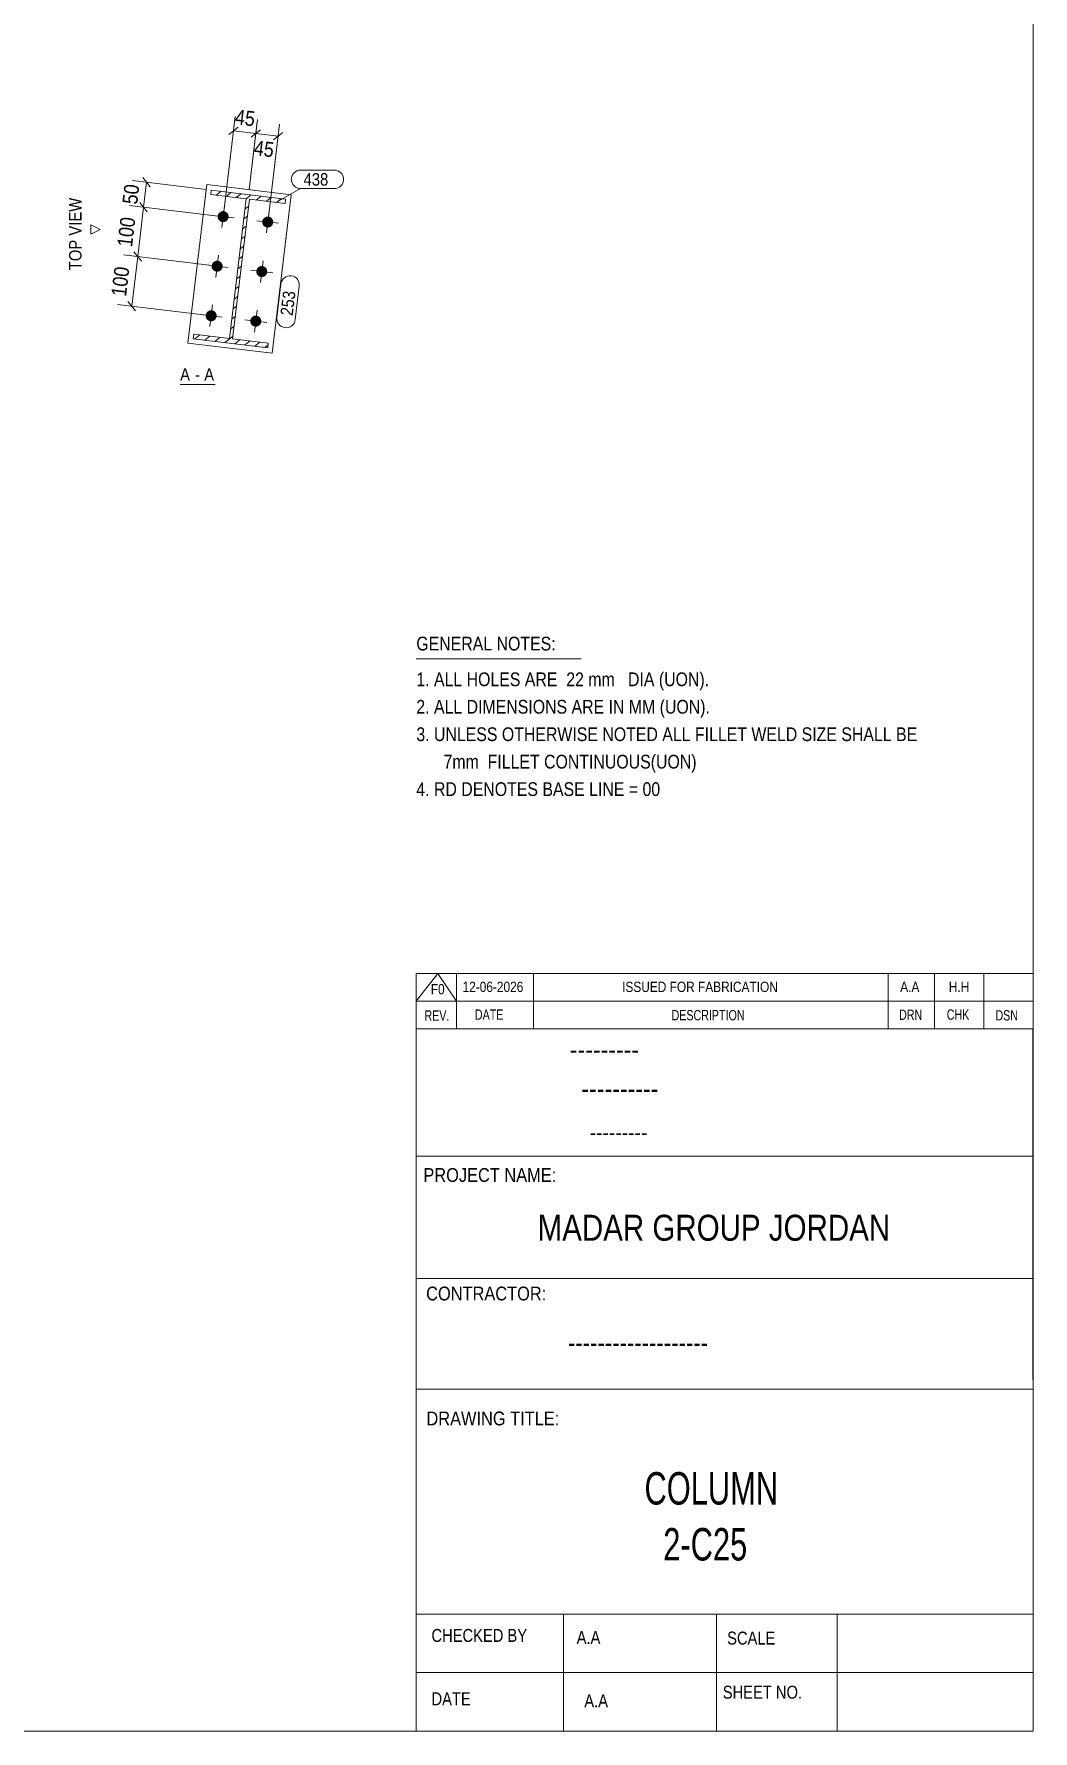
# Model space of a CAD drawing. Header units: millimetres. Extents: x 2 to 825, y 1 to 579.
# Drawn here: x 624.9 to 825, y 5 to 345 of the extents above; entities that cross this region are included whole.
import ezdxf

# ---------------------------------------------------------------- set-up
doc = ezdxf.new("R2010")
doc.units = ezdxf.units.MM
doc.linetypes.add('XKITLINE00', pattern=[0])
doc.linetypes.add('XKITLINE03', pattern=[6, 3, -1, 1, -1])
for name, color, linetype, lineweight in [('Bolt', 3, 'Continuous', 0), ('Dimensions', 7, 'Continuous', 0), ('DrawingSheet', 5, 'Continuous', 0), ('OtherObjectType', 7, 'Continuous', 0), ('Part', 2, 'Continuous', 0), ('PartMark', 7, 'Continuous', 0)]:
    doc.layers.add(name, color=color, linetype=linetype, lineweight=lineweight)
doc.styles.add('@ARIAL_UNICODE_MS_BOLD', font='ARIAL.TTF')
doc.styles.add('ARIAL', font='ARIAL.TTF')
doc.styles.add('ARIAL_NARROW', font='ARIALN.TTF')
doc.styles.add('COMIC_SANS_MS_BOLD', font='COMICBD.TTF')
doc.styles.add('SWIS721_EX_BT', font='ARIAL.TTF')
doc.styles.add('SWISSE', font='ARIAL.TTF')

# ---------------------------------------------------------------- blocks, each defined once
blk = doc.blocks.new('*A1')
at = {"layer": 'Part', "color": 7, "linetype": 'XKITLINE00', "lineweight": 0}
for p, q in [((660.43, 313.7), (660.43, 313.7)), ((660.43, 313.7), (660.43, 313.7)), ((662.44, 313.46), (661.44, 312.68)), ((664.45, 313.22), (663.44, 312.43)), ((666.45, 312.98), (665.45, 312.19)), ((667.93, 310.51), (667.21, 309.94)), ((668.46, 312.74), (667.45, 311.94)), ((670.46, 312.5), (669.46, 311.71)), ((672.47, 312.25), (671.47, 311.47)), ((674.48, 312.01), (673.47, 311.23)), ((667.45, 306.49), (666.72, 305.93)), ((667.69, 308.5), (666.96, 307.93)), ((667.2, 304.49), (666.48, 303.92)), ((666.72, 300.48), (666, 299.91)), ((666.96, 302.48), (666.24, 301.91)), ((666.24, 296.46), (665.51, 295.9)), ((666.48, 298.47), (665.76, 297.9)), ((665.75, 292.45), (665.03, 291.88)), ((666, 294.46), (665.27, 293.89)), ((665.51, 290.45), (664.79, 289.88)), ((665.03, 286.43), (664.31, 285.87)), ((665.27, 288.44), (664.55, 287.87)), ((658.15, 284.67), (657.15, 283.88)), ((660.16, 284.43), (659.16, 283.64)), ((662.16, 284.18), (661.16, 283.4)), ((664.79, 284.43), (663.17, 283.16)), ((666.18, 283.7), (665.18, 282.92)), ((668.18, 283.46), (667.18, 282.67)), ((670.19, 283.22), (669.19, 282.43)), ((671.8, 282.67), (671.19, 282.19))]:
    blk.add_line(p, q, dxfattribs=at)
blk = doc.blocks.new('*A62')
at = {"layer": 'Bolt'}
for points in [[(661.72, 308.54), (661.73, 308.57), (661.73, 308.59), (661.74, 308.62), (661.75, 308.65), (661.75, 308.67), (661.76, 308.7), (661.77, 308.72), (661.78, 308.75), (661.79, 308.77), (661.8, 308.8), (661.81, 308.82), (661.82, 308.85), (661.83, 308.87), (661.84, 308.9), (661.85, 308.92), (661.87, 308.94), (661.88, 308.97), (661.9, 308.99), (661.91, 309.01), (661.93, 309.03), (661.94, 309.06), (661.96, 309.08), (661.98, 309.1), (662, 309.12), (662.01, 309.14), (662.03, 309.16), (662.05, 309.18), (662.07, 309.19), (662.09, 309.21), (662.11, 309.23), (662.13, 309.25), (662.16, 309.26), (662.18, 309.28), (662.2, 309.29), (662.22, 309.31), (662.25, 309.32), (662.27, 309.34), (662.29, 309.35), (662.32, 309.36), (662.34, 309.37), (662.36, 309.39), (662.39, 309.4), (662.41, 309.41), (662.44, 309.42), (662.47, 309.42), (662.49, 309.43), (662.52, 309.44), (662.54, 309.45), (662.57, 309.45), (662.6, 309.46), (662.62, 309.46), (662.65, 309.47), (662.68, 309.47), (662.7, 309.48), (662.73, 309.48), (662.76, 309.48), (662.78, 309.48), (662.81, 309.48), (662.84, 309.48), (662.86, 309.48), (662.89, 309.48), (662.92, 309.48), (662.94, 309.47), (662.97, 309.47), (663, 309.47), (663.02, 309.46), (663.05, 309.45), (663.08, 309.45), (663.1, 309.44), (663.13, 309.43), (663.16, 309.43), (663.18, 309.42), (663.21, 309.41), (663.23, 309.4), (663.26, 309.39), (663.28, 309.38), (663.31, 309.36), (663.33, 309.35), (663.35, 309.34), (663.38, 309.33), (663.4, 309.31), (663.42, 309.3), (663.44, 309.28), (663.47, 309.27), (663.49, 309.25), (663.51, 309.23), (663.53, 309.22), (663.55, 309.2), (663.57, 309.18), (663.59, 309.16), (663.61, 309.14), (663.63, 309.12), (663.64, 309.1), (663.66, 309.08), (663.68, 309.06), (663.7, 309.04), (663.71, 309.02), (663.73, 308.99), (663.74, 308.97), (663.76, 308.95), (663.77, 308.93), (663.78, 308.9), (663.79, 308.88), (663.81, 308.85), (663.82, 308.83), (663.83, 308.8), (663.84, 308.78), (663.85, 308.75), (663.86, 308.73), (663.87, 308.7), (663.87, 308.68), (663.88, 308.65), (663.89, 308.62), (663.89, 308.6), (663.9, 308.57), (663.9, 308.55), (663.9, 308.52), (663.91, 308.49), (663.91, 308.46), (663.91, 308.44), (663.91, 308.41), (663.91, 308.38), (663.91, 308.36), (663.91, 308.33), (663.91, 308.3), (663.91, 308.28), (663.91, 308.25), (663.9, 308.22), (663.9, 308.2), (663.89, 308.17), (663.89, 308.14), (663.88, 308.12), (663.87, 308.09), (663.87, 308.06), (663.86, 308.04), (663.85, 308.01), (663.84, 307.99), (663.83, 307.96), (663.82, 307.94), (663.81, 307.91), (663.8, 307.89), (663.78, 307.86), (663.77, 307.84), (663.76, 307.82), (663.74, 307.79), (663.73, 307.77), (663.71, 307.75), (663.7, 307.73), (663.68, 307.71), (663.67, 307.69), (663.65, 307.66), (663.63, 307.64), (663.61, 307.62), (663.59, 307.61), (663.57, 307.59), (663.55, 307.57), (663.53, 307.55), (663.51, 307.53), (663.49, 307.52), (663.47, 307.5), (663.45, 307.48), (663.43, 307.47), (663.4, 307.45), (663.38, 307.44), (663.36, 307.43), (663.33, 307.41), (663.31, 307.4), (663.29, 307.39), (663.26, 307.38), (663.24, 307.37), (663.21, 307.36), (663.19, 307.35), (663.16, 307.34), (663.14, 307.33), (663.11, 307.32), (663.08, 307.31), (663.06, 307.31), (663.03, 307.3), (663, 307.3), (662.98, 307.29), (662.95, 307.29), (662.92, 307.29), (662.9, 307.28), (662.87, 307.28), (662.84, 307.28), (662.82, 307.28), (662.79, 307.28), (662.76, 307.28), (662.74, 307.28), (662.71, 307.29), (662.68, 307.29), (662.66, 307.29), (662.63, 307.3), (662.6, 307.3), (662.58, 307.31), (662.55, 307.31), (662.52, 307.32), (662.5, 307.33), (662.47, 307.34), (662.45, 307.34), (662.42, 307.35), (662.4, 307.36), (662.37, 307.37), (662.35, 307.39), (662.32, 307.4), (662.3, 307.41), (662.27, 307.42), (662.25, 307.44), (662.23, 307.45), (662.2, 307.46), (662.18, 307.48), (662.16, 307.5), (662.14, 307.51), (662.12, 307.53), (662.1, 307.55), (662.08, 307.56), (662.06, 307.58), (662.04, 307.6), (662.02, 307.62), (662, 307.64), (661.98, 307.66), (661.97, 307.68), (661.95, 307.7), (661.93, 307.72), (661.92, 307.74), (661.9, 307.77), (661.89, 307.79), (661.87, 307.81), (661.86, 307.84), (661.84, 307.86), (661.83, 307.88), (661.82, 307.91), (661.81, 307.93), (661.8, 307.96), (661.79, 307.98), (661.78, 308.01), (661.77, 308.03), (661.76, 308.06), (661.75, 308.08), (661.75, 308.11), (661.74, 308.14), (661.74, 308.16), (661.73, 308.19), (661.73, 308.22), (661.72, 308.24), (661.72, 308.27), (661.72, 308.3), (661.71, 308.32), (661.71, 308.35), (661.71, 308.38), (661.71, 308.4), (661.71, 308.43), (661.72, 308.46), (661.72, 308.49), (661.72, 308.51)], [(670.66, 307.46), (670.66, 307.49), (670.67, 307.52), (670.67, 307.54), (670.68, 307.57), (670.69, 307.59), (670.7, 307.62), (670.7, 307.65), (670.71, 307.67), (670.72, 307.7), (670.73, 307.72), (670.74, 307.75), (670.75, 307.77), (670.76, 307.8), (670.78, 307.82), (670.79, 307.84), (670.8, 307.87), (670.82, 307.89), (670.83, 307.91), (670.85, 307.94), (670.86, 307.96), (670.88, 307.98), (670.9, 308), (670.91, 308.02), (670.93, 308.04), (670.95, 308.06), (670.97, 308.08), (670.99, 308.1), (671.01, 308.12), (671.03, 308.14), (671.05, 308.15), (671.07, 308.17), (671.09, 308.19), (671.11, 308.2), (671.14, 308.22), (671.16, 308.23), (671.18, 308.25), (671.2, 308.26), (671.23, 308.27), (671.25, 308.29), (671.28, 308.3), (671.3, 308.31), (671.32, 308.32), (671.35, 308.33), (671.38, 308.34), (671.4, 308.35), (671.43, 308.36), (671.45, 308.36), (671.48, 308.37), (671.5, 308.38), (671.53, 308.38), (671.56, 308.39), (671.58, 308.39), (671.61, 308.4), (671.64, 308.4), (671.66, 308.4), (671.69, 308.4), (671.72, 308.4), (671.75, 308.4), (671.77, 308.4), (671.8, 308.4), (671.83, 308.4), (671.85, 308.4), (671.88, 308.4), (671.91, 308.39), (671.93, 308.39), (671.96, 308.38), (671.99, 308.38), (672.01, 308.37), (672.04, 308.37), (672.07, 308.36), (672.09, 308.35), (672.12, 308.34), (672.14, 308.33), (672.17, 308.32), (672.19, 308.31), (672.22, 308.3), (672.24, 308.29), (672.26, 308.28), (672.29, 308.26), (672.31, 308.25), (672.33, 308.24), (672.36, 308.22), (672.38, 308.21), (672.4, 308.19), (672.42, 308.17), (672.44, 308.16), (672.46, 308.14), (672.49, 308.12), (672.5, 308.1), (672.52, 308.08), (672.54, 308.07), (672.56, 308.05), (672.58, 308.03), (672.6, 308), (672.61, 307.98), (672.63, 307.96), (672.65, 307.94), (672.66, 307.92), (672.68, 307.9), (672.69, 307.87), (672.7, 307.85), (672.72, 307.83), (672.73, 307.8), (672.74, 307.78), (672.75, 307.75), (672.76, 307.73), (672.77, 307.7), (672.78, 307.68), (672.79, 307.65), (672.8, 307.63), (672.81, 307.6), (672.82, 307.57), (672.82, 307.55), (672.83, 307.52), (672.83, 307.5), (672.84, 307.47), (672.84, 307.44), (672.84, 307.42), (672.85, 307.39), (672.85, 307.36), (672.85, 307.33), (672.85, 307.31), (672.85, 307.28), (672.85, 307.25), (672.85, 307.23), (672.84, 307.2), (672.84, 307.17), (672.84, 307.15), (672.83, 307.12), (672.83, 307.09), (672.82, 307.07), (672.82, 307.04), (672.81, 307.01), (672.8, 306.99), (672.79, 306.96), (672.79, 306.94), (672.78, 306.91), (672.77, 306.89), (672.76, 306.86), (672.74, 306.84), (672.73, 306.81), (672.72, 306.79), (672.71, 306.76), (672.69, 306.74), (672.68, 306.72), (672.67, 306.7), (672.65, 306.67), (672.63, 306.65), (672.62, 306.63), (672.6, 306.61), (672.58, 306.59), (672.57, 306.57), (672.55, 306.55), (672.53, 306.53), (672.51, 306.51), (672.49, 306.49), (672.47, 306.47), (672.45, 306.46), (672.43, 306.44), (672.41, 306.42), (672.38, 306.41), (672.36, 306.39), (672.34, 306.38), (672.32, 306.36), (672.29, 306.35), (672.27, 306.34), (672.25, 306.32), (672.22, 306.31), (672.2, 306.3), (672.17, 306.29), (672.15, 306.28), (672.12, 306.27), (672.1, 306.26), (672.07, 306.25), (672.05, 306.24), (672.02, 306.24), (671.99, 306.23), (671.97, 306.23), (671.94, 306.22), (671.91, 306.22), (671.89, 306.21), (671.86, 306.21), (671.83, 306.21), (671.81, 306.21), (671.78, 306.2), (671.75, 306.2), (671.72, 306.2), (671.7, 306.21), (671.67, 306.21), (671.64, 306.21), (671.62, 306.21), (671.59, 306.22), (671.56, 306.22), (671.54, 306.22), (671.51, 306.23), (671.48, 306.24), (671.46, 306.24), (671.43, 306.25), (671.41, 306.26), (671.38, 306.27), (671.36, 306.28), (671.33, 306.29), (671.31, 306.3), (671.28, 306.31), (671.26, 306.32), (671.23, 306.33), (671.21, 306.35), (671.19, 306.36), (671.16, 306.37), (671.14, 306.39), (671.12, 306.4), (671.1, 306.42), (671.07, 306.44), (671.05, 306.45), (671.03, 306.47), (671.01, 306.49), (670.99, 306.51), (670.97, 306.52), (670.95, 306.54), (670.94, 306.56), (670.92, 306.58), (670.9, 306.6), (670.88, 306.63), (670.87, 306.65), (670.85, 306.67), (670.84, 306.69), (670.82, 306.71), (670.81, 306.74), (670.79, 306.76), (670.78, 306.78), (670.77, 306.81), (670.76, 306.83), (670.74, 306.86), (670.73, 306.88), (670.72, 306.91), (670.71, 306.93), (670.71, 306.96), (670.7, 306.98), (670.69, 307.01), (670.68, 307.03), (670.68, 307.06), (670.67, 307.09), (670.67, 307.11), (670.66, 307.14), (670.66, 307.17), (670.65, 307.19), (670.65, 307.22), (670.65, 307.25), (670.65, 307.27), (670.65, 307.3), (670.65, 307.33), (670.65, 307.36), (670.65, 307.38), (670.65, 307.41), (670.66, 307.44)], [(660.53, 298.61), (660.53, 298.64), (660.54, 298.66), (660.54, 298.69), (660.55, 298.72), (660.56, 298.74), (660.56, 298.77), (660.57, 298.79), (660.58, 298.82), (660.59, 298.85), (660.6, 298.87), (660.61, 298.9), (660.62, 298.92), (660.63, 298.94), (660.65, 298.97), (660.66, 298.99), (660.67, 299.02), (660.69, 299.04), (660.7, 299.06), (660.72, 299.08), (660.73, 299.11), (660.75, 299.13), (660.77, 299.15), (660.78, 299.17), (660.8, 299.19), (660.82, 299.21), (660.84, 299.23), (660.86, 299.25), (660.88, 299.27), (660.9, 299.28), (660.92, 299.3), (660.94, 299.32), (660.96, 299.33), (660.98, 299.35), (661, 299.37), (661.03, 299.38), (661.05, 299.39), (661.07, 299.41), (661.1, 299.42), (661.12, 299.43), (661.14, 299.45), (661.17, 299.46), (661.19, 299.47), (661.22, 299.48), (661.24, 299.49), (661.27, 299.5), (661.3, 299.5), (661.32, 299.51), (661.35, 299.52), (661.37, 299.53), (661.4, 299.53), (661.43, 299.54), (661.45, 299.54), (661.48, 299.54), (661.51, 299.55), (661.53, 299.55), (661.56, 299.55), (661.59, 299.55), (661.61, 299.55), (661.64, 299.55), (661.67, 299.55), (661.7, 299.55), (661.72, 299.55), (661.75, 299.54), (661.78, 299.54), (661.8, 299.54), (661.83, 299.53), (661.86, 299.53), (661.88, 299.52), (661.91, 299.51), (661.93, 299.51), (661.96, 299.5), (661.98, 299.49), (662.01, 299.48), (662.04, 299.47), (662.06, 299.46), (662.08, 299.45), (662.11, 299.44), (662.13, 299.42), (662.16, 299.41), (662.18, 299.4), (662.2, 299.38), (662.23, 299.37), (662.25, 299.35), (662.27, 299.34), (662.29, 299.32), (662.31, 299.3), (662.33, 299.29), (662.35, 299.27), (662.37, 299.25), (662.39, 299.23), (662.41, 299.21), (662.43, 299.19), (662.45, 299.17), (662.47, 299.15), (662.48, 299.13), (662.5, 299.11), (662.51, 299.09), (662.53, 299.07), (662.54, 299.04), (662.56, 299.02), (662.57, 299), (662.59, 298.97), (662.6, 298.95), (662.61, 298.93), (662.62, 298.9), (662.63, 298.88), (662.64, 298.85), (662.65, 298.83), (662.66, 298.8), (662.67, 298.77), (662.68, 298.75), (662.68, 298.72), (662.69, 298.7), (662.7, 298.67), (662.7, 298.64), (662.7, 298.62), (662.71, 298.59), (662.71, 298.56), (662.71, 298.54), (662.72, 298.51), (662.72, 298.48), (662.72, 298.46), (662.72, 298.43), (662.72, 298.4), (662.71, 298.37), (662.71, 298.35), (662.71, 298.32), (662.71, 298.29), (662.7, 298.27), (662.7, 298.24), (662.69, 298.21), (662.69, 298.19), (662.68, 298.16), (662.67, 298.14), (662.66, 298.11), (662.65, 298.08), (662.64, 298.06), (662.63, 298.03), (662.62, 298.01), (662.61, 297.99), (662.6, 297.96), (662.59, 297.94), (662.58, 297.91), (662.56, 297.89), (662.55, 297.87), (662.53, 297.84), (662.52, 297.82), (662.5, 297.8), (662.49, 297.78), (662.47, 297.76), (662.45, 297.74), (662.43, 297.72), (662.42, 297.7), (662.4, 297.68), (662.38, 297.66), (662.36, 297.64), (662.34, 297.62), (662.32, 297.6), (662.3, 297.59), (662.28, 297.57), (662.25, 297.55), (662.23, 297.54), (662.21, 297.52), (662.19, 297.51), (662.16, 297.5), (662.14, 297.48), (662.11, 297.47), (662.09, 297.46), (662.07, 297.45), (662.04, 297.44), (662.02, 297.43), (661.99, 297.42), (661.97, 297.41), (661.94, 297.4), (661.91, 297.39), (661.89, 297.39), (661.86, 297.38), (661.83, 297.37), (661.81, 297.37), (661.78, 297.36), (661.76, 297.36), (661.73, 297.36), (661.7, 297.36), (661.67, 297.35), (661.65, 297.35), (661.62, 297.35), (661.59, 297.35), (661.57, 297.35), (661.54, 297.36), (661.51, 297.36), (661.49, 297.36), (661.46, 297.36), (661.43, 297.37), (661.41, 297.37), (661.38, 297.38), (661.35, 297.38), (661.33, 297.39), (661.3, 297.4), (661.28, 297.41), (661.25, 297.42), (661.22, 297.43), (661.2, 297.44), (661.17, 297.45), (661.15, 297.46), (661.13, 297.47), (661.1, 297.48), (661.08, 297.49), (661.05, 297.51), (661.03, 297.52), (661.01, 297.54), (660.99, 297.55), (660.96, 297.57), (660.94, 297.58), (660.92, 297.6), (660.9, 297.62), (660.88, 297.64), (660.86, 297.65), (660.84, 297.67), (660.82, 297.69), (660.8, 297.71), (660.79, 297.73), (660.77, 297.75), (660.75, 297.77), (660.74, 297.79), (660.72, 297.82), (660.7, 297.84), (660.69, 297.86), (660.68, 297.88), (660.66, 297.91), (660.65, 297.93), (660.64, 297.96), (660.62, 297.98), (660.61, 298), (660.6, 298.03), (660.59, 298.05), (660.58, 298.08), (660.57, 298.1), (660.57, 298.13), (660.56, 298.16), (660.55, 298.18), (660.54, 298.21), (660.54, 298.23), (660.53, 298.26), (660.53, 298.29), (660.53, 298.31), (660.52, 298.34), (660.52, 298.37), (660.52, 298.4), (660.52, 298.42), (660.52, 298.45), (660.52, 298.48), (660.52, 298.5), (660.52, 298.53), (660.52, 298.56), (660.53, 298.58)], [(669.46, 297.53), (669.47, 297.56), (669.47, 297.59), (669.48, 297.61), (669.48, 297.64), (669.49, 297.67), (669.5, 297.69), (669.51, 297.72), (669.52, 297.74), (669.53, 297.77), (669.54, 297.79), (669.55, 297.82), (669.56, 297.84), (669.57, 297.87), (669.58, 297.89), (669.59, 297.92), (669.61, 297.94), (669.62, 297.96), (669.64, 297.98), (669.65, 298.01), (669.67, 298.03), (669.68, 298.05), (669.7, 298.07), (669.72, 298.09), (669.74, 298.11), (669.75, 298.13), (669.77, 298.15), (669.79, 298.17), (669.81, 298.19), (669.83, 298.21), (669.85, 298.22), (669.87, 298.24), (669.89, 298.26), (669.92, 298.27), (669.94, 298.29), (669.96, 298.3), (669.98, 298.32), (670.01, 298.33), (670.03, 298.34), (670.06, 298.36), (670.08, 298.37), (670.1, 298.38), (670.13, 298.39), (670.15, 298.4), (670.18, 298.41), (670.2, 298.42), (670.23, 298.43), (670.26, 298.44), (670.28, 298.44), (670.31, 298.45), (670.34, 298.45), (670.36, 298.46), (670.39, 298.46), (670.41, 298.47), (670.44, 298.47), (670.47, 298.47), (670.5, 298.47), (670.52, 298.48), (670.55, 298.48), (670.58, 298.48), (670.6, 298.47), (670.63, 298.47), (670.66, 298.47), (670.68, 298.47), (670.71, 298.46), (670.74, 298.46), (670.76, 298.46), (670.79, 298.45), (670.82, 298.44), (670.84, 298.44), (670.87, 298.43), (670.89, 298.42), (670.92, 298.41), (670.95, 298.4), (670.97, 298.39), (671, 298.38), (671.02, 298.37), (671.04, 298.36), (671.07, 298.35), (671.09, 298.33), (671.12, 298.32), (671.14, 298.31), (671.16, 298.29), (671.18, 298.28), (671.21, 298.26), (671.23, 298.25), (671.25, 298.23), (671.27, 298.21), (671.29, 298.19), (671.31, 298.17), (671.33, 298.16), (671.35, 298.14), (671.37, 298.12), (671.38, 298.1), (671.4, 298.08), (671.42, 298.06), (671.43, 298.03), (671.45, 298.01), (671.47, 297.99), (671.48, 297.97), (671.49, 297.94), (671.51, 297.92), (671.52, 297.9), (671.53, 297.87), (671.55, 297.85), (671.56, 297.82), (671.57, 297.8), (671.58, 297.77), (671.59, 297.75), (671.6, 297.72), (671.6, 297.7), (671.61, 297.67), (671.62, 297.65), (671.63, 297.62), (671.63, 297.59), (671.64, 297.57), (671.64, 297.54), (671.64, 297.51), (671.65, 297.49), (671.65, 297.46), (671.65, 297.43), (671.65, 297.41), (671.65, 297.38), (671.65, 297.35), (671.65, 297.33), (671.65, 297.3), (671.65, 297.27), (671.64, 297.24), (671.64, 297.22), (671.64, 297.19), (671.63, 297.16), (671.63, 297.14), (671.62, 297.11), (671.61, 297.09), (671.61, 297.06), (671.6, 297.03), (671.59, 297.01), (671.58, 296.98), (671.57, 296.96), (671.56, 296.93), (671.55, 296.91), (671.54, 296.88), (671.52, 296.86), (671.51, 296.84), (671.5, 296.81), (671.48, 296.79), (671.47, 296.77), (671.45, 296.75), (671.44, 296.72), (671.42, 296.7), (671.4, 296.68), (671.39, 296.66), (671.37, 296.64), (671.35, 296.62), (671.33, 296.6), (671.31, 296.58), (671.29, 296.56), (671.27, 296.55), (671.25, 296.53), (671.23, 296.51), (671.21, 296.49), (671.19, 296.48), (671.17, 296.46), (671.14, 296.45), (671.12, 296.43), (671.1, 296.42), (671.07, 296.41), (671.05, 296.39), (671.03, 296.38), (671, 296.37), (670.98, 296.36), (670.95, 296.35), (670.93, 296.34), (670.9, 296.33), (670.87, 296.32), (670.85, 296.32), (670.82, 296.31), (670.8, 296.3), (670.77, 296.3), (670.74, 296.29), (670.72, 296.29), (670.69, 296.28), (670.66, 296.28), (670.64, 296.28), (670.61, 296.28), (670.58, 296.28), (670.56, 296.28), (670.53, 296.28), (670.5, 296.28), (670.47, 296.28), (670.45, 296.28), (670.42, 296.28), (670.39, 296.29), (670.37, 296.29), (670.34, 296.3), (670.31, 296.3), (670.29, 296.31), (670.26, 296.32), (670.24, 296.32), (670.21, 296.33), (670.19, 296.34), (670.16, 296.35), (670.13, 296.36), (670.11, 296.37), (670.09, 296.38), (670.06, 296.39), (670.04, 296.4), (670.01, 296.42), (669.99, 296.43), (669.97, 296.45), (669.94, 296.46), (669.92, 296.47), (669.9, 296.49), (669.88, 296.51), (669.86, 296.52), (669.84, 296.54), (669.82, 296.56), (669.8, 296.58), (669.78, 296.6), (669.76, 296.62), (669.74, 296.64), (669.72, 296.66), (669.7, 296.68), (669.69, 296.7), (669.67, 296.72), (669.66, 296.74), (669.64, 296.76), (669.63, 296.78), (669.61, 296.81), (669.6, 296.83), (669.58, 296.85), (669.57, 296.88), (669.56, 296.9), (669.55, 296.93), (669.54, 296.95), (669.53, 296.98), (669.52, 297), (669.51, 297.03), (669.5, 297.05), (669.49, 297.08), (669.49, 297.11), (669.48, 297.13), (669.47, 297.16), (669.47, 297.18), (669.47, 297.21), (669.46, 297.24), (669.46, 297.27), (669.46, 297.29), (669.45, 297.32), (669.45, 297.35), (669.45, 297.37), (669.45, 297.4), (669.45, 297.43), (669.46, 297.45), (669.46, 297.48), (669.46, 297.51)], [(659.33, 288.68), (659.34, 288.71), (659.34, 288.74), (659.35, 288.76), (659.35, 288.79), (659.36, 288.81), (659.37, 288.84), (659.38, 288.87), (659.38, 288.89), (659.39, 288.92), (659.4, 288.94), (659.41, 288.97), (659.43, 288.99), (659.44, 289.02), (659.45, 289.04), (659.46, 289.06), (659.48, 289.09), (659.49, 289.11), (659.5, 289.13), (659.52, 289.16), (659.54, 289.18), (659.55, 289.2), (659.57, 289.22), (659.59, 289.24), (659.6, 289.26), (659.62, 289.28), (659.64, 289.3), (659.66, 289.32), (659.68, 289.34), (659.7, 289.36), (659.72, 289.37), (659.74, 289.39), (659.76, 289.41), (659.79, 289.42), (659.81, 289.44), (659.83, 289.45), (659.85, 289.47), (659.88, 289.48), (659.9, 289.49), (659.92, 289.51), (659.95, 289.52), (659.97, 289.53), (660, 289.54), (660.02, 289.55), (660.05, 289.56), (660.07, 289.57), (660.1, 289.58), (660.12, 289.58), (660.15, 289.59), (660.18, 289.6), (660.2, 289.6), (660.23, 289.61), (660.26, 289.61), (660.28, 289.62), (660.31, 289.62), (660.34, 289.62), (660.36, 289.62), (660.39, 289.62), (660.42, 289.62), (660.45, 289.62), (660.47, 289.62), (660.5, 289.62), (660.53, 289.62), (660.55, 289.62), (660.58, 289.61), (660.61, 289.61), (660.63, 289.6), (660.66, 289.6), (660.69, 289.59), (660.71, 289.59), (660.74, 289.58), (660.76, 289.57), (660.79, 289.56), (660.81, 289.55), (660.84, 289.54), (660.86, 289.53), (660.89, 289.52), (660.91, 289.51), (660.94, 289.5), (660.96, 289.48), (660.98, 289.47), (661.01, 289.46), (661.03, 289.44), (661.05, 289.43), (661.07, 289.41), (661.1, 289.39), (661.12, 289.38), (661.14, 289.36), (661.16, 289.34), (661.18, 289.32), (661.2, 289.3), (661.22, 289.29), (661.23, 289.27), (661.25, 289.25), (661.27, 289.22), (661.29, 289.2), (661.3, 289.18), (661.32, 289.16), (661.33, 289.14), (661.35, 289.12), (661.36, 289.09), (661.38, 289.07), (661.39, 289.05), (661.4, 289.02), (661.41, 289), (661.43, 288.97), (661.44, 288.95), (661.45, 288.92), (661.46, 288.9), (661.46, 288.87), (661.47, 288.85), (661.48, 288.82), (661.49, 288.79), (661.49, 288.77), (661.5, 288.74), (661.5, 288.72), (661.51, 288.69), (661.51, 288.66), (661.52, 288.64), (661.52, 288.61), (661.52, 288.58), (661.52, 288.55), (661.52, 288.53), (661.52, 288.5), (661.52, 288.47), (661.52, 288.45), (661.52, 288.42), (661.51, 288.39), (661.51, 288.37), (661.51, 288.34), (661.5, 288.31), (661.5, 288.29), (661.49, 288.26), (661.48, 288.23), (661.47, 288.21), (661.47, 288.18), (661.46, 288.16), (661.45, 288.13), (661.44, 288.11), (661.43, 288.08), (661.42, 288.06), (661.41, 288.03), (661.39, 288.01), (661.38, 287.98), (661.37, 287.96), (661.35, 287.94), (661.34, 287.92), (661.32, 287.89), (661.31, 287.87), (661.29, 287.85), (661.27, 287.83), (661.26, 287.81), (661.24, 287.79), (661.22, 287.77), (661.2, 287.75), (661.18, 287.73), (661.16, 287.71), (661.14, 287.69), (661.12, 287.68), (661.1, 287.66), (661.08, 287.64), (661.06, 287.63), (661.03, 287.61), (661.01, 287.6), (660.99, 287.58), (660.97, 287.57), (660.94, 287.56), (660.92, 287.54), (660.89, 287.53), (660.87, 287.52), (660.85, 287.51), (660.82, 287.5), (660.79, 287.49), (660.77, 287.48), (660.74, 287.47), (660.72, 287.47), (660.69, 287.46), (660.67, 287.45), (660.64, 287.45), (660.61, 287.44), (660.59, 287.44), (660.56, 287.43), (660.53, 287.43), (660.51, 287.43), (660.48, 287.43), (660.45, 287.42), (660.42, 287.42), (660.4, 287.42), (660.37, 287.43), (660.34, 287.43), (660.32, 287.43), (660.29, 287.43), (660.26, 287.44), (660.24, 287.44), (660.21, 287.44), (660.18, 287.45), (660.16, 287.46), (660.13, 287.46), (660.1, 287.47), (660.08, 287.48), (660.05, 287.49), (660.03, 287.5), (660, 287.51), (659.98, 287.52), (659.95, 287.53), (659.93, 287.54), (659.91, 287.55), (659.88, 287.57), (659.86, 287.58), (659.84, 287.59), (659.81, 287.61), (659.79, 287.62), (659.77, 287.64), (659.75, 287.66), (659.73, 287.67), (659.71, 287.69), (659.68, 287.71), (659.67, 287.73), (659.65, 287.74), (659.63, 287.76), (659.61, 287.78), (659.59, 287.8), (659.57, 287.82), (659.56, 287.85), (659.54, 287.87), (659.52, 287.89), (659.51, 287.91), (659.49, 287.93), (659.48, 287.96), (659.47, 287.98), (659.45, 288), (659.44, 288.03), (659.43, 288.05), (659.42, 288.08), (659.41, 288.1), (659.4, 288.13), (659.39, 288.15), (659.38, 288.18), (659.37, 288.2), (659.36, 288.23), (659.35, 288.25), (659.35, 288.28), (659.34, 288.31), (659.34, 288.33), (659.33, 288.36), (659.33, 288.39), (659.33, 288.41), (659.32, 288.44), (659.32, 288.47), (659.32, 288.49), (659.32, 288.52), (659.32, 288.55), (659.32, 288.58), (659.32, 288.6), (659.33, 288.63), (659.33, 288.66)], [(668.27, 287.61), (668.27, 287.63), (668.28, 287.66), (668.28, 287.69), (668.29, 287.71), (668.3, 287.74), (668.3, 287.76), (668.31, 287.79), (668.32, 287.82), (668.33, 287.84), (668.34, 287.87), (668.35, 287.89), (668.36, 287.92), (668.37, 287.94), (668.39, 287.96), (668.4, 287.99), (668.41, 288.01), (668.43, 288.03), (668.44, 288.06), (668.46, 288.08), (668.47, 288.1), (668.49, 288.12), (668.5, 288.14), (668.52, 288.16), (668.54, 288.18), (668.56, 288.2), (668.58, 288.22), (668.6, 288.24), (668.62, 288.26), (668.64, 288.28), (668.66, 288.3), (668.68, 288.31), (668.7, 288.33), (668.72, 288.35), (668.74, 288.36), (668.77, 288.38), (668.79, 288.39), (668.81, 288.4), (668.84, 288.42), (668.86, 288.43), (668.88, 288.44), (668.91, 288.45), (668.93, 288.46), (668.96, 288.47), (668.98, 288.48), (669.01, 288.49), (669.03, 288.5), (669.06, 288.51), (669.09, 288.51), (669.11, 288.52), (669.14, 288.53), (669.17, 288.53), (669.19, 288.54), (669.22, 288.54), (669.25, 288.54), (669.27, 288.54), (669.3, 288.55), (669.33, 288.55), (669.35, 288.55), (669.38, 288.55), (669.41, 288.55), (669.43, 288.55), (669.46, 288.54), (669.49, 288.54), (669.51, 288.54), (669.54, 288.53), (669.57, 288.53), (669.59, 288.52), (669.62, 288.52), (669.65, 288.51), (669.67, 288.5), (669.7, 288.49), (669.72, 288.48), (669.75, 288.48), (669.77, 288.47), (669.8, 288.45), (669.82, 288.44), (669.85, 288.43), (669.87, 288.42), (669.9, 288.41), (669.92, 288.39), (669.94, 288.38), (669.97, 288.36), (669.99, 288.35), (670.01, 288.33), (670.03, 288.32), (670.05, 288.3), (670.07, 288.28), (670.09, 288.27), (670.11, 288.25), (670.13, 288.23), (670.15, 288.21), (670.17, 288.19), (670.19, 288.17), (670.2, 288.15), (670.22, 288.13), (670.24, 288.11), (670.25, 288.08), (670.27, 288.06), (670.28, 288.04), (670.3, 288.02), (670.31, 287.99), (670.33, 287.97), (670.34, 287.95), (670.35, 287.92), (670.36, 287.9), (670.37, 287.87), (670.38, 287.85), (670.39, 287.82), (670.4, 287.8), (670.41, 287.77), (670.42, 287.74), (670.42, 287.72), (670.43, 287.69), (670.43, 287.67), (670.44, 287.64), (670.44, 287.61), (670.45, 287.59), (670.45, 287.56), (670.45, 287.53), (670.46, 287.5), (670.46, 287.48), (670.46, 287.45), (670.46, 287.42), (670.46, 287.4), (670.45, 287.37), (670.45, 287.34), (670.45, 287.32), (670.45, 287.29), (670.44, 287.26), (670.44, 287.24), (670.43, 287.21), (670.42, 287.18), (670.42, 287.16), (670.41, 287.13), (670.4, 287.11), (670.39, 287.08), (670.38, 287.05), (670.37, 287.03), (670.36, 287), (670.35, 286.98), (670.34, 286.96), (670.33, 286.93), (670.32, 286.91), (670.3, 286.89), (670.29, 286.86), (670.27, 286.84), (670.26, 286.82), (670.24, 286.8), (670.23, 286.77), (670.21, 286.75), (670.19, 286.73), (670.17, 286.71), (670.16, 286.69), (670.14, 286.67), (670.12, 286.65), (670.1, 286.63), (670.08, 286.62), (670.06, 286.6), (670.04, 286.58), (670.01, 286.57), (669.99, 286.55), (669.97, 286.53), (669.95, 286.52), (669.92, 286.51), (669.9, 286.49), (669.88, 286.48), (669.85, 286.47), (669.83, 286.45), (669.81, 286.44), (669.78, 286.43), (669.76, 286.42), (669.73, 286.41), (669.7, 286.4), (669.68, 286.4), (669.65, 286.39), (669.63, 286.38), (669.6, 286.38), (669.57, 286.37), (669.55, 286.36), (669.52, 286.36), (669.49, 286.36), (669.47, 286.35), (669.44, 286.35), (669.41, 286.35), (669.39, 286.35), (669.36, 286.35), (669.33, 286.35), (669.31, 286.35), (669.28, 286.35), (669.25, 286.35), (669.23, 286.36), (669.2, 286.36), (669.17, 286.36), (669.15, 286.37), (669.12, 286.37), (669.09, 286.38), (669.07, 286.39), (669.04, 286.39), (669.01, 286.4), (668.99, 286.41), (668.96, 286.42), (668.94, 286.43), (668.91, 286.44), (668.89, 286.45), (668.86, 286.46), (668.84, 286.48), (668.82, 286.49), (668.79, 286.5), (668.77, 286.52), (668.75, 286.53), (668.73, 286.55), (668.7, 286.56), (668.68, 286.58), (668.66, 286.6), (668.64, 286.61), (668.62, 286.63), (668.6, 286.65), (668.58, 286.67), (668.56, 286.69), (668.54, 286.71), (668.53, 286.73), (668.51, 286.75), (668.49, 286.77), (668.47, 286.79), (668.46, 286.81), (668.44, 286.83), (668.43, 286.86), (668.41, 286.88), (668.4, 286.9), (668.39, 286.93), (668.38, 286.95), (668.36, 286.97), (668.35, 287), (668.34, 287.02), (668.33, 287.05), (668.32, 287.07), (668.31, 287.1), (668.3, 287.13), (668.3, 287.15), (668.29, 287.18), (668.28, 287.2), (668.28, 287.23), (668.27, 287.26), (668.27, 287.28), (668.27, 287.31), (668.26, 287.34), (668.26, 287.36), (668.26, 287.39), (668.26, 287.42), (668.26, 287.44), (668.26, 287.47), (668.26, 287.5), (668.26, 287.53), (668.26, 287.55), (668.26, 287.58)]]:
    blk.add_hatch(color=3, dxfattribs=at).paths.add_polyline_path(points, flags=17)
at = {"layer": 'Bolt', "color": 3, "linetype": 'XKITLINE00', "lineweight": 0}
for p, q in [((662.55, 306.2), (663.08, 310.56)), ((671.49, 305.12), (672.01, 309.49)), ((665, 308.12), (660.63, 308.64)), ((673.93, 307.04), (669.56, 307.57)), ((661.35, 296.27), (661.88, 300.64)), ((670.29, 295.19), (670.82, 299.56)), ((663.8, 298.19), (659.43, 298.72)), ((672.74, 297.11), (668.37, 297.64)), ((660.16, 286.34), (660.68, 290.71)), ((669.09, 285.26), (669.62, 289.63)), ((662.61, 288.26), (658.24, 288.79)), ((671.54, 287.18), (667.17, 287.71))]:
    blk.add_line(p, q, dxfattribs=at)
blk = doc.blocks.new('*A63')
at = {"layer": 'Part', "color": 2, "linetype": 'XKITLINE00', "lineweight": 0}
for p, q in [((660.43, 313.7), (660.33, 312.81)), ((660.33, 312.81), (667.45, 311.95)), ((675.33, 311.91), (660.43, 313.7)), ((667.45, 311.95), (664.08, 283.95)), ((668.09, 311.87), (664.72, 283.88)), ((675.22, 311.02), (668.09, 311.87)), ((675.33, 311.91), (675.22, 311.02)), ((656.95, 284.81), (656.84, 283.92)), ((656.84, 283.92), (671.74, 282.12)), ((664.08, 283.95), (656.95, 284.81)), ((664.72, 283.88), (671.84, 283.02)), ((671.74, 282.12), (671.84, 283.02))]:
    blk.add_line(p, q, dxfattribs=at)
at = {"layer": 'Part', "color": 7, "linetype": 'XKITLINE03', "lineweight": 0}
blk.add_line((666.08, 297.91), (666.08, 297.91), dxfattribs=at)
blk = doc.blocks.new('*A64')
at = {"layer": 'Part', "color": 2, "linetype": 'XKITLINE00', "lineweight": 0}
for p, q in [((655.73, 283.05), (659.56, 314.82)), ((659.56, 314.82), (676.44, 312.78)), ((676.44, 312.78), (672.61, 281.01)), ((672.61, 281.01), (655.73, 283.05))]:
    blk.add_line(p, q, dxfattribs=at)
blk = doc.blocks.new('*A100')
at = {"layer": 'DrawingSheet', "color": 5, "linetype": 'XKITLINE00', "lineweight": 0}
for p, q in [((825, 5), (825, 579)), ((5, 5), (825, 5))]:
    blk.add_line(p, q, dxfattribs=at)
blk = doc.blocks.new('*A102')
at = {"layer": 'OtherObjectType', "color": 7, "linetype": 'XKITLINE00', "lineweight": 0}
blk.add_line((701.5, 219.82), (734.5, 219.82), dxfattribs=at)
at = {"layer": 'OtherObjectType', "color": 7, "style": 'ARIAL_NARROW', "width": 1.008832}
for s, p in [('GENERAL NOTES:', (701.5, 221.47)), ('1. ALL HOLES ARE  22 mm   DIA (UON).', (701.5, 214.32)), ('2. ALL DIMENSIONS ARE IN MM (UON).', (701.5, 208.82)), ('3. UNLESS OTHERWISE NOTED ALL FILLET WELD SIZE SHALL BE', (701.5, 203.32)), ('7mm  FILLET CONTINUOUS(UON)', (706.95, 197.82)), ('4. RD DENOTES BASE LINE = 00', (701.5, 192.32))]:
    blk.add_text(s, height=2.75, dxfattribs=at).set_placement(p)
blk = doc.blocks.new('*A103')
at = {"layer": 'OtherObjectType', "color": 7, "linetype": 'XKITLINE00', "lineweight": 0}
for p, q in [((701.5, 156.76), (825, 156.76)), ((701.5, 151.21), (705.82, 156.76)), ((701.5, 151.21), (701.5, 156.76)), ((705.82, 156.76), (709.53, 151.21)), ((709.53, 151.21), (709.53, 156.76)), ((724.97, 151.21), (724.97, 156.76)), ((795.98, 151.21), (795.98, 156.76)), ((805.24, 151.21), (805.24, 156.76)), ((815.12, 151.21), (815.12, 156.76)), ((825, 151.21), (825, 156.76)), ((701.5, 151.21), (825, 151.21)), ((701.5, 145.65), (701.5, 151.21)), ((705.21, 151.21), (825, 151.21)), ((709.53, 145.65), (709.53, 151.21)), ((724.97, 145.65), (724.97, 151.21)), ((795.98, 145.65), (795.98, 151.21)), ((805.24, 145.65), (805.24, 151.21)), ((815.12, 145.65), (815.12, 151.21)), ((825, 145.65), (825, 151.21))]:
    blk.add_line(p, q, dxfattribs=at)
at = {"layer": 'OtherObjectType', "color": 7, "style": 'ARIAL_NARROW'}
for s, height, width, p in [('F0', 2.058, 1.008832, (704.4, 152.59)), ('12-06-2026', 2.058, 1.008832, (710.76, 153.06)), ('ISSUED FOR FABRICATION', 2.0583, 1.008832, (742.71, 153.06)), ('A.A', 2.058, 1.008832, (798.4, 153.06)), ('H.H', 2.058, 1.008832, (808.13, 153.06)), ('CHK', 2.058, 0.907949, (807.72, 147.5)), ('REV.', 2.058, 0.907949, (703.13, 147.31)), ('DATE', 2.058, 0.907949, (713.23, 147.5)), ('DESCRIPTION', 2.0583, 0.907949, (752.61, 147.39)), ('DRN', 2.058, 0.907949, (798.17, 147.47)), ('DSN', 2.058, 0.907949, (817.47, 147.35))]:
    blk.add_text(s, height=height, dxfattribs=dict(at, width=width)).set_placement(p)
blk = doc.blocks.new('*A105')
at = {"layer": 'OtherObjectType', "color": 2, "linetype": 'XKITLINE00', "lineweight": 0}
for p, q in [((701.5, 145.65), (825, 145.65)), ((701.5, 5), (701.5, 145.64)), ((824.98, 145.64), (825, 5)), ((825, 120.14), (701.5, 120.14)), ((701.5, 95.63), (825, 95.63)), ((825, 73.49), (701.5, 73.49)), ((825, 28.4), (701.5, 28.4)), ((730.94, 28.4), (730.94, 5)), ((761.62, 5), (761.62, 28.4)), ((785.75, 5), (785.75, 28.4)), ((825, 16.7), (701.5, 16.7)), ((825, 5), (701.5, 5))]:
    blk.add_line(p, q, dxfattribs=at)
at = {"layer": 'OtherObjectType', "color": 4, "style": '@ARIAL_UNICODE_MS_BOLD', "width": 0.85}
blk.add_text('---------', height=3.9, dxfattribs=at).set_placement((732.23, 139.59))
at = {"layer": 'OtherObjectType', "color": 7, "style": 'ARIAL', "width": 0.85}
for s, height, p in [('----------', 3.9, (734.56, 131.77)), ('---------', 3.25, (736.21, 123.31))]:
    blk.add_text(s, height=height, dxfattribs=at).set_placement(p)
at = {"layer": 'OtherObjectType', "color": 3, "width": 0.85}
for s, style, p in [('PROJECT NAME:', 'SWIS721_EX_BT', (702.92, 115.01)), ('CONTRACTOR:', 'SWISSE', (703.47, 91.27)), ('DRAWING TITLE:', 'SWIS721_EX_BT', (703.53, 66.24))]:
    blk.add_text(s, height=2.7618, dxfattribs=dict(at, style=style)).set_placement(p)
at = {"layer": 'OtherObjectType', "color": 7, "width": 0.85}
for s, height, p in [('MADAR GROUP JORDAN', 5.2, (725.79, 103.23)), ('CHECKED BY', 2.592, (704.53, 22.86)), ('A.A', 2.592, (733.61, 22.45)), ('SCALE', 2.592, (763.74, 22.33)), ('SHEET NO.', 2.592, (762.87, 11.49)), ('DATE', 2.592, (704.54, 10.16)), ('A.A', 2.592, (735.14, 9.76))]:
    blk.add_text(s, height=height, dxfattribs=at).set_placement(p)
at = {"layer": 'OtherObjectType', "color": 1}
for s, height, style, width, p in [('-------------------', 3.9, 'COMIC_SANS_MS_BOLD', 0.85, (731.87, 80.86)), ('COLUMN', 6.5, 'ARIAL', 0.68, (747.19, 50.37)), ('2-C25', 6.5, 'ARIAL', 0.68, (750.95, 39.17))]:
    blk.add_text(s, height=height, dxfattribs=dict(at, style=style, width=width)).set_placement(p)
blk = doc.blocks.new('*A210')
at = {"layer": 'Dimensions', "color": 7, "linetype": 'XKITLINE00', "lineweight": 0}
for p, q in [((662.93, 309.37), (665.23, 328.41)), ((668, 313.8), (669.69, 327.87)), ((665.83, 326.32), (663.94, 324.84)), ((664.89, 325.58), (669.35, 325.04)), ((670.3, 325.78), (668.41, 324.3))]:
    blk.add_line(p, q, dxfattribs=at)
at = {"layer": 'Dimensions', "color": 3}
for p in [(664.89, 325.58), (669.35, 325.04)]:
    blk.add_point(p, dxfattribs=at)
at = {"layer": 'Dimensions', "color": 3, "style": 'ARIAL', "width": 0.85}
blk.add_text('45', height=3, rotation=-6.8698, dxfattribs=at).set_placement((665.07, 326.92))
blk = doc.blocks.new('*A211')
at = {"layer": 'Dimensions', "color": 7, "linetype": 'XKITLINE00', "lineweight": 0}
for p, q in [((668, 313.8), (669.64, 327.43)), ((671.87, 308.3), (674.11, 326.89)), ((670.3, 325.78), (668.41, 324.3)), ((669.35, 325.04), (673.82, 324.51)), ((674.76, 325.25), (672.88, 323.76))]:
    blk.add_line(p, q, dxfattribs=at)
at = {"layer": 'Dimensions', "color": 3}
for p in [(669.35, 325.04), (673.82, 324.51)]:
    blk.add_point(p, dxfattribs=at)
at = {"layer": 'Dimensions', "color": 3, "style": 'ARIAL', "width": 0.85}
blk.add_text('45', height=3, rotation=-6.8698, dxfattribs=at).set_placement((668.86, 320.72))
blk = doc.blocks.new('*A212')
at = {"layer": 'Dimensions', "color": 7, "linetype": 'XKITLINE00', "lineweight": 0}
for p, q in [((660.62, 298.57), (642.87, 300.71)), ((644.5, 290.44), (645.7, 300.37)), ((644.96, 301.31), (646.44, 299.43)), ((659.43, 288.64), (641.67, 290.78)), ((643.76, 291.39), (645.24, 289.5))]:
    blk.add_line(p, q, dxfattribs=at)
at = {"layer": 'Dimensions', "color": 3}
for p in [(645.7, 300.37), (644.5, 290.44)]:
    blk.add_point(p, dxfattribs=at)
at = {"layer": 'Dimensions', "color": 3, "style": 'ARIAL', "width": 0.85}
blk.add_text('100', height=3, rotation=83.1304, dxfattribs=at).set_placement((643.36, 292.25))
blk = doc.blocks.new('*A213')
at = {"layer": 'Dimensions', "color": 7, "linetype": 'XKITLINE00', "lineweight": 0}
for p, q in [((661.82, 308.5), (644.06, 310.64)), ((645.7, 300.37), (646.89, 310.3)), ((646.15, 311.24), (647.63, 309.35)), ((660.62, 298.57), (642.87, 300.71)), ((644.96, 301.31), (646.44, 299.43))]:
    blk.add_line(p, q, dxfattribs=at)
at = {"layer": 'Dimensions', "color": 3}
for p in [(646.89, 310.3), (645.7, 300.37)]:
    blk.add_point(p, dxfattribs=at)
at = {"layer": 'Dimensions', "color": 3, "style": 'ARIAL', "width": 0.85}
blk.add_text('100', height=3, rotation=83.1304, dxfattribs=at).set_placement((644.56, 302.18))
blk = doc.blocks.new('*A214')
at = {"layer": 'Dimensions', "color": 7, "linetype": 'XKITLINE00', "lineweight": 0}
for p, q in [((646.75, 316.21), (648.23, 314.32)), ((659.44, 313.82), (644.66, 315.6)), ((646.89, 310.3), (647.49, 315.26)), ((661.82, 308.5), (644.06, 310.64)), ((646.15, 311.24), (647.63, 309.35))]:
    blk.add_line(p, q, dxfattribs=at)
at = {"layer": 'Dimensions', "color": 3}
for p in [(647.49, 315.26), (646.89, 310.3)]:
    blk.add_point(p, dxfattribs=at)
at = {"layer": 'Dimensions', "color": 3, "style": 'ARIAL', "width": 0.85}
blk.add_text('50', height=3, rotation=83.1304, dxfattribs=at).set_placement((645.59, 310.73))
blk = doc.blocks.new('*A215')
at = {"layer": 'PartMark', "color": 7, "linetype": 'XKITLINE00', "lineweight": 0}
for p, q in [((673.58, 288.2), (674.39, 294.91)), ((677.25, 287.76), (678.06, 294.47))]:
    blk.add_line(p, q, dxfattribs=at)
for centre, start, end in [((676.22, 294.69), 353.1306, 173.1306), ((675.41, 287.98), 173.1306, 353.1306)]:
    blk.add_arc(centre, 1.85, start, end, dxfattribs=at)
at = {"layer": 'PartMark', "color": 3, "style": 'ARIAL', "width": 0.85}
blk.add_text('253', height=2.5, rotation=83.1304, dxfattribs=at).set_placement((676.73, 288.42))
blk = doc.blocks.new('*A216')
at = {"layer": 'PartMark', "color": 7, "linetype": 'XKITLINE00', "lineweight": 0}
for p, q in [((678.32, 317.7), (685.09, 317.7)), ((674.08, 311.61), (678.32, 314)), ((678.32, 314), (685.09, 314))]:
    blk.add_line(p, q, dxfattribs=at)
for centre, start, end in [((678.32, 315.85), 90, 270), ((685.09, 315.85), 270, 90)]:
    blk.add_arc(centre, 1.85, start, end, dxfattribs=at)
at = {"layer": 'PartMark', "color": 3, "style": 'ARIAL', "width": 0.85}
blk.add_text('438', height=2.5, dxfattribs=at).set_placement((678.92, 314.6))
blk = doc.blocks.new('*A217')
at = {"layer": 'OtherObjectType', "color": 7, "linetype": 'XKITLINE00', "lineweight": 0}
for p, q in [((636.34, 304.85), (636.34, 306.73)), ((636.34, 306.73), (638.21, 305.79)), ((638.21, 305.79), (636.34, 304.85)), ((638.21, 305.79), (638.21, 305.79)), ((654.2, 274.76), (661.25, 274.76))]:
    blk.add_line(p, q, dxfattribs=at)
at = {"layer": 'OtherObjectType', "color": 7, "style": 'ARIAL', "width": 0.85}
blk.add_text('TOP VIEW', height=2.5, rotation=90, dxfattribs=at).set_placement((634.46, 297.64))
for s, p in [('A', (654.2, 275.51)), ('-', (657.17, 275.51)), ('A', (659.03, 275.51))]:
    blk.add_text(s, height=2.5, dxfattribs=at).set_placement(p)

msp = doc.modelspace()

# ---------------------------------------------------------------- block references
at = {"lineweight": 0}
for name in ['*A100', '*A210', '*A211', '*A214', '*A216', '*A64', '*A63', '*A1', '*A213', '*A62', '*A212', '*A215', '*A102', '*A103', '*A105']:
    msp.add_blockref(name, (0, 0), dxfattribs=at)
at = {"layer": 'OtherObjectType', "lineweight": 0}
msp.add_blockref('*A217', (0, 0), dxfattribs=at)

doc.saveas('drawing.dxf')
